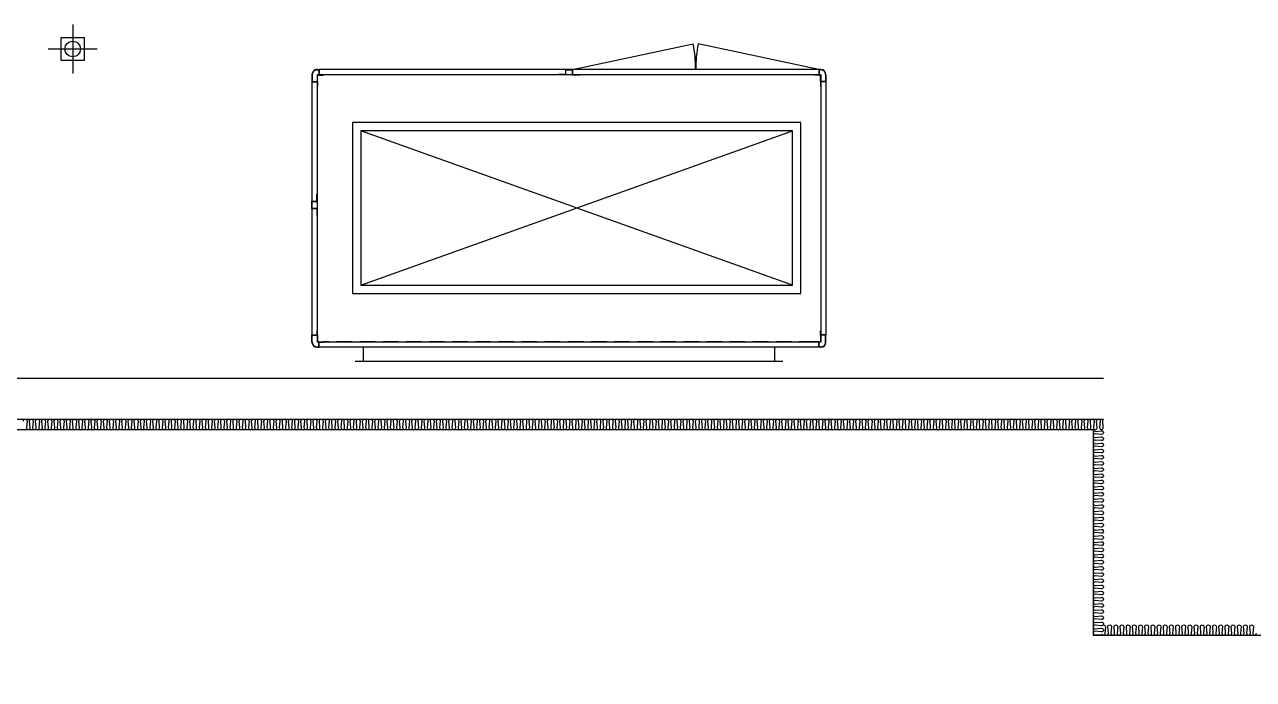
# Model space of a CAD drawing. Header units: millimetres. Extents: x -95754 to 177808, y 34455 to 150605.
# Drawn here: x 150506 to 156483, y 143240 to 146424 of the extents above; entities that cross this region are included whole.
import ezdxf

# ---------------------------------------------------------------- set-up
doc = ezdxf.new("R2010")
doc.units = ezdxf.units.MM
doc.header["$LTSCALE"] = 300
doc.linetypes.add('HIDDEN', pattern=[0.375, 0.25, -0.125])
for name, color, linetype in [('A-ETC-기계', 253, 'Continuous'), ('A-SYM', 7, 'Continuous'), ('A-WALL-D', 7, 'Continuous'), ('A-지붕바닥', 251, 'Continuous'), ('ISL', 251, 'Continuous'), ('우수계획', 7, 'Continuous')]:
    doc.layers.add(name, color=color, linetype=linetype)

# ---------------------------------------------------------------- blocks, each defined once
blk = doc.blocks.new('A$Cacae0627')
at = {"layer": '우수계획', "color": 1}
for p, q in [((0, 528), (0, -528)), ((-528, 0), (528, 0))]:
    blk.add_line(p, q, dxfattribs=at)
at = {"layer": '우수계획', "color": 6, "lineweight": -3}
blk.add_lwpolyline([(-250, 250), (250, 250), (250, -250), (-250, -250)], close=True, dxfattribs=at)
blk.add_circle((0, 0), 167, dxfattribs=at)
blk = doc.blocks.new('A$Cfdea7a82')
at = {"layer": 'A-SYM', "xscale": 0.2249999999999964, "yscale": 0.2249999999999964, "zscale": 0.2249999999999964}
blk.add_blockref('A$Cacae0627', (203.8, 118.8, 0), dxfattribs=at)
blk = doc.blocks.new('A$C7EEB4B3A')
at = {"color": 0, "linetype": 'HIDDEN'}
for p, q in [((36.2, 25), (0, 25)), ((0, 25), (0, 23.8)), ((36.2, 1.2), (36.2, 25)), ((36.2, 1.2), (68.8, 1.2)), ((68.8, 1.2), (68.8, 25)), ((68.8, 25), (105, 25)), ((105, 25), (105, 23.8))]:
    blk.add_line(p, q, dxfattribs=at)
at = {"color": 0}
for p, q in [((35, 23.8), (0, 23.8)), ((35, 0), (35, 23.8)), ((35, 0), (70, 0)), ((70, 0), (70, 23.8)), ((70, 23.8), (105, 23.8))]:
    blk.add_line(p, q, dxfattribs=at)
blk = doc.blocks.new('G$C2C1B598D')
at = {"color": 0}
for p, q in [((-1040, 70), (1040, 70)), ((-1000, 0), (-1000, 70)), ((1000, 70), (1000, 0)), ((-1225, 0), (-1215, 0)), ((-1215, 0), (-1215, -25)), ((-1215, 0), (1215, 0)), ((-1040, 0), (1040, 0)), ((1225, 0), (1215, 0)), ((1215, 0), (1215, -25)), ((-1250, -25), (-1250, -60)), ((-1215, -25), (-1195, -25)), ((1215, -25), (1195, -25)), ((1250, -25), (1250, -60)), ((-1250, -60), (-1225, -60)), ((-1250, -1290.1), (-1250, -60)), ((-1225, -60), (-1225, -80)), ((1250, -60), (1225, -60)), ((1225, -60), (1225, -80)), ((1250, -1290.1), (1250, -60)), ((-1127.5, -262.1), (-1127.5, -1092.1)), ((1052.5, -262.1), (-1127.5, -262.1)), ((1052.5, -1092.1), (1052.5, -262.1)), ((-1087.5, -302.1), (-1087.5, -1052.1)), ((-1087.5, -302.1), (1012.5, -1052.1)), ((1012.5, -302.1), (-1087.5, -1052.1)), ((1012.5, -302.1), (-1087.5, -302.1)), ((1012.5, -1052.1), (1012.5, -302.1)), ((-1087.5, -1052.1), (1012.5, -1052.1)), ((-1127.5, -1092.1), (1052.5, -1092.1)), ((-1250, -1325.1), (-1250, -1290.1)), ((-1250, -1290.1), (-1225, -1290.1)), ((-1225, -1290.1), (-1225, -1270.1)), ((1225, -1290.1), (1225, -1270.1)), ((1250, -1290.1), (1225, -1290.1)), ((1250, -1325.1), (1250, -1290.1)), ((-1225, -1350.1), (-1215, -1350.1)), ((-1215, -1350.1), (-1215, -1325.1)), ((-1215, -1325.1), (-1195, -1325.1)), ((-1215, -1350.1), (1215, -1350.1)), ((1215, -1325.1), (1195, -1325.1)), ((1215, -1350.1), (1215, -1325.1)), ((1225, -1350.1), (1215, -1350.1))]:
    blk.add_line(p, q, dxfattribs=at)
at = {"color": 0, "linetype": 'HIDDEN'}
for p, q in [((-1248.4, -25), (-1248.4, -58.4)), ((-1248.4, -58.4), (-1223.4, -58.4)), ((-1225, -1.6), (-1216.6, -1.6)), ((-1223.4, -58.4), (-1223.4, -80)), ((-1216.6, -1.6), (-1216.6, -26.6)), ((-1216.6, -26.6), (-1195, -26.6)), ((-1195, -26.6), (-1195, -25)), ((-1195, -26.6), (1195, -26.6)), ((1195, -26.6), (1195, -25)), ((1216.6, -26.6), (1195, -26.6)), ((1225, -1.6), (1216.6, -1.6)), ((1216.6, -1.6), (1216.6, -26.6)), ((1248.4, -58.4), (1223.4, -58.4)), ((1223.4, -58.4), (1223.4, -80)), ((1248.4, -25), (1248.4, -58.4)), ((-1223.4, -80), (-1225, -80)), ((1223.4, -80), (1225, -80)), ((-1248.4, -1325.1), (-1248.4, -1291.7)), ((-1248.4, -1291.7), (-1223.4, -1291.7)), ((-1223.4, -1270.1), (-1225, -1270.1)), ((-1223.4, -1291.7), (-1223.4, -1270.1)), ((1223.4, -1291.7), (1223.4, -1270.1)), ((1223.4, -1270.1), (1225, -1270.1)), ((1248.4, -1291.7), (1223.4, -1291.7)), ((1248.4, -1325.1), (1248.4, -1291.7)), ((-1225, -1348.5), (-1216.6, -1348.5)), ((-1216.6, -1348.5), (-1216.6, -1323.5)), ((-1216.6, -1323.5), (-1195, -1323.5)), ((-1195, -1323.5), (-1195, -1325.1)), ((1216.6, -1323.5), (1195, -1323.5)), ((1195, -1323.5), (1195, -1325.1)), ((1216.6, -1348.5), (1216.6, -1323.5)), ((1225, -1348.5), (1216.6, -1348.5))]:
    blk.add_line(p, q, dxfattribs=at)
at = {"color": 0, "linetype": 'Continuous'}
for p, q in [((-1225, -1325.1), (-1225, -25)), ((-1225, -25), (1225, -25)), ((1225, -1325.1), (1225, -25)), ((-1225, -1325.1), (1225, -1325.1)), ((-1215, -1350.1), (-628.6, -1475.3)), ((-17.5, -1350), (-603.9, -1475.2))]:
    blk.add_line(p, q, dxfattribs=at)
at = {"color": 0, "linetype": 'ByBlock'}
for p, q in [((-1223.4, -58.4), (-1223.4, -26.6)), ((-1216.6, -26.6), (-1223.4, -26.6)), ((1216.6, -26.6), (1223.4, -26.6)), ((1223.4, -58.4), (1223.4, -26.6)), ((-1223.4, -1291.7), (-1223.4, -1323.5)), ((1223.4, -1291.7), (1223.4, -1323.5)), ((-1216.6, -1323.5), (-1223.4, -1323.5)), ((1216.6, -1323.5), (1223.4, -1323.5))]:
    blk.add_line(p, q, dxfattribs=at)
at = {"color": 0}
for centre, start, end in [((-1225, -25), 90, 180), ((1225, -25), 0, 90), ((-1225, -1325.1), 180, 270), ((1225, -1325.1), 270, 0)]:
    blk.add_arc(centre, 25, start, end, dxfattribs=at)
at = {"color": 0, "linetype": 'HIDDEN'}
for centre, start, end in [((-1225, -25), 90, 180.00287), ((1225, -25), 359.99713, 90), ((-1225, -1325.1), 179.99713, 270), ((1225, -1325.1), 270, 0.00287)]:
    blk.add_arc(centre, 23.4, start, end, dxfattribs=at)
at = {"color": 0, "linetype": 'Continuous'}
for centre, start, end in [((-1258.2, -1350.1), 348.75274, 0.00458), ((25.7, -1350), 179.99542, 191.24726)]:
    blk.add_arc(centre, 641.9, start, end, dxfattribs=at)
at = {"color": 0, "xscale": -1, "rotation": 89.99999999999997}
blk.add_blockref('A$C7EEB4B3A', (1250, -639.9), dxfattribs=at)
at = {"color": 0, "xscale": -1}
blk.add_blockref('A$C7EEB4B3A', (52.5, -1350.1), dxfattribs=at)
blk = doc.blocks.new('4F_기계장비')
at = {"layer": 'A-ETC-기계', "rotation": 180}
blk.add_blockref('G$C2C1B598D', (60600, -3750), dxfattribs=at)

msp = doc.modelspace()

# ---------------------------------------------------------------- linework, layer by layer
at = {"layer": 'A-WALL-D'}
for p, q in [((146153.6, 144705), (155753.6, 144705)), ((146153.6, 144505), (155753.6, 144505))]:
    msp.add_line(p, q, dxfattribs=at)
at = {"layer": 'ISL', "elevation": 0}
for points in [[(150499.6, 144495, -1.108889), (150517.6, 144495), (150514.6, 144465, 0.44469), (150523.6, 144455, 0.44469), (150532.6, 144465), (150529.6, 144495, -1.108889), (150547.6, 144495), (150544.6, 144465, 0.44469), (150553.6, 144455, 0.44469), (150562.6, 144465), (150559.6, 144495, -1.108889), (150577.6, 144495), (150574.6, 144465, 0.44469), (150583.6, 144455, 0.44469), (150592.6, 144465), (150589.6, 144495, -1.108889), (150607.6, 144495), (150604.6, 144465, 0.44469), (150613.6, 144455, 0.44469), (150622.6, 144465), (150619.6, 144495, -1.108889), (150637.6, 144495), (150634.6, 144465, 0.44469), (150643.6, 144455, 0.44469), (150652.6, 144465), (150649.6, 144495, -1.108889), (150667.6, 144495), (150664.6, 144465, 0.44469), (150673.6, 144455, 0.44469), (150682.6, 144465), (150679.6, 144495, -1.108889), (150697.6, 144495), (150694.6, 144465, 0.44469), (150703.6, 144455, 0.44469), (150712.6, 144465), (150709.6, 144495, -1.108889), (150727.6, 144495), (150724.6, 144465, 0.44469), (150733.6, 144455, 0.44469), (150742.6, 144465), (150739.6, 144495, -1.108889), (150757.6, 144495), (150754.6, 144465, 0.44469), (150763.6, 144455, 0.44469), (150772.6, 144465), (150769.6, 144495, -1.108889), (150787.6, 144495), (150784.6, 144465, 0.44469), (150793.6, 144455, 0.44469), (150802.6, 144465), (150799.6, 144495, -1.108889), (150817.6, 144495), (150814.6, 144465, 0.44469), (150823.6, 144455, 0.44469), (150832.6, 144465), (150829.6, 144495, -1.108889), (150847.6, 144495), (150844.6, 144465, 0.44469), (150853.6, 144455, 0.44469), (150862.6, 144465), (150859.6, 144495, -1.108889), (150877.6, 144495), (150874.6, 144465, 0.44469), (150883.6, 144455, 0.44469), (150892.6, 144465), (150889.6, 144495, -1.108889), (150907.6, 144495), (150904.6, 144465, 0.44469), (150913.6, 144455, 0.44469), (150922.6, 144465), (150919.6, 144495, -1.108889), (150937.6, 144495), (150934.6, 144465, 0.44469), (150943.6, 144455, 0.44469), (150952.6, 144465), (150949.6, 144495, -1.108889), (150967.6, 144495), (150964.6, 144465, 0.44469), (150973.6, 144455, 0.44469), (150982.6, 144465), (150979.6, 144495, -1.108889), (150997.6, 144495), (150994.6, 144465, 0.44469), (151003.6, 144455, 0.44469), (151012.6, 144465), (151009.6, 144495, -1.108889), (151027.6, 144495), (151024.6, 144465, 0.44469), (151033.6, 144455, 0.44469), (151042.6, 144465), (151039.6, 144495, -1.108889), (151057.6, 144495), (151054.6, 144465, 0.44469), (151063.6, 144455, 0.44469), (151072.6, 144465), (151069.6, 144495, -1.108889), (151087.6, 144495), (151084.6, 144465, 0.44469), (151093.6, 144455, 0.44469), (151102.6, 144465), (151099.6, 144495, -1.108889), (151117.6, 144495), (151114.6, 144465, 0.44469), (151123.6, 144455, 0.44469), (151132.6, 144465), (151129.6, 144495, -1.108889), (151147.6, 144495), (151144.6, 144465, 0.44469), (151153.6, 144455, 0.44469), (151162.6, 144465), (151159.6, 144495, -1.108889), (151177.6, 144495), (151174.6, 144465, 0.44469), (151183.6, 144455, 0.44469), (151192.6, 144465), (151189.6, 144495, -1.108889), (151207.6, 144495), (151204.6, 144465, 0.44469), (151213.6, 144455, 0.44469), (151222.6, 144465), (151219.6, 144495, -1.108889), (151237.6, 144495), (151234.6, 144465, 0.44469), (151243.6, 144455, 0.44469), (151252.6, 144465), (151249.6, 144495, -1.108889), (151267.6, 144495), (151264.6, 144465, 0.44469), (151273.6, 144455, 0.44469), (151282.6, 144465), (151279.6, 144495, -1.108889), (151297.6, 144495), (151294.6, 144465, 0.44469), (151303.6, 144455, 0.44469), (151312.6, 144465), (151309.6, 144495, -1.108889), (151327.6, 144495), (151324.6, 144465, 0.44469), (151333.6, 144455, 0.44469), (151342.6, 144465), (151339.6, 144495, -1.108889), (151357.6, 144495), (151354.6, 144465, 0.44469), (151363.6, 144455, 0.44469), (151372.6, 144465), (151369.6, 144495, -1.108889), (151387.6, 144495), (151384.6, 144465, 0.44469), (151393.6, 144455, 0.44469), (151402.6, 144465), (151399.6, 144495, -1.108889), (151417.6, 144495), (151414.6, 144465, 0.44469), (151423.6, 144455, 0.44469), (151432.6, 144465), (151429.6, 144495, -1.108889), (151447.6, 144495), (151444.6, 144465, 0.44469), (151453.6, 144455, 0.44469), (151462.6, 144465), (151459.6, 144495, -1.108889), (151477.6, 144495), (151474.6, 144465, 0.44469), (151483.6, 144455, 0.44469), (151492.6, 144465), (151489.6, 144495, -1.108889), (151507.6, 144495), (151504.6, 144465, 0.44469), (151513.6, 144455, 0.44469), (151522.6, 144465), (151519.6, 144495, -1.108889), (151537.6, 144495), (151534.6, 144465, 0.44469), (151543.6, 144455, 0.44469), (151552.6, 144465), (151549.6, 144495, -1.108889), (151567.6, 144495), (151564.6, 144465, 0.44469), (151573.6, 144455, 0.44469), (151582.6, 144465), (151579.6, 144495, -1.108889), (151597.6, 144495), (151594.6, 144465, 0.44469), (151603.6, 144455, 0.44469), (151612.6, 144465), (151609.6, 144495, -1.108889), (151627.6, 144495), (151624.6, 144465, 0.44469), (151633.6, 144455, 0.44469), (151642.6, 144465), (151639.6, 144495, -1.108889), (151657.6, 144495), (151654.6, 144465, 0.44469), (151663.6, 144455, 0.44469), (151672.6, 144465), (151669.6, 144495, -1.108889), (151687.6, 144495), (151684.6, 144465, 0.44469), (151693.6, 144455, 0.44469), (151702.6, 144465), (151699.6, 144495, -1.108889), (151717.6, 144495), (151714.6, 144465, 0.44469), (151723.6, 144455, 0.44469), (151732.6, 144465), (151729.6, 144495, -1.108889), (151747.6, 144495), (151744.6, 144465, 0.44469), (151753.6, 144455, 0.44469), (151762.6, 144465), (151759.6, 144495, -1.108889), (151777.6, 144495), (151774.6, 144465, 0.44469), (151783.6, 144455, 0.44469), (151792.6, 144465), (151789.6, 144495, -1.108889), (151807.6, 144495), (151804.6, 144465, 0.44469), (151813.6, 144455, 0.44469), (151822.6, 144465), (151819.6, 144495, -1.108889), (151837.6, 144495), (151834.6, 144465, 0.44469), (151843.6, 144455, 0.44469), (151852.6, 144465), (151849.6, 144495, -1.108889), (151867.6, 144495), (151864.6, 144465, 0.44469), (151873.6, 144455, 0.44469), (151882.6, 144465), (151879.6, 144495, -1.108889), (151897.6, 144495), (151894.6, 144465, 0.44469), (151903.6, 144455, 0.44469), (151912.6, 144465), (151909.6, 144495, -1.108889), (151927.6, 144495), (151924.6, 144465, 0.44469), (151933.6, 144455, 0.44469), (151942.6, 144465), (151939.6, 144495, -1.108889), (151957.6, 144495), (151954.6, 144465, 0.44469), (151963.6, 144455, 0.44469), (151972.6, 144465), (151969.6, 144495, -1.108889), (151987.6, 144495), (151984.6, 144465, 0.44469), (151993.6, 144455, 0.44469), (152002.6, 144465), (151999.6, 144495, -1.108889), (152017.6, 144495), (152014.6, 144465, 0.44469), (152023.6, 144455, 0.44469), (152032.6, 144465), (152029.6, 144495, -1.108889), (152047.6, 144495), (152044.6, 144465, 0.44469), (152053.6, 144455, 0.44469), (152062.6, 144465), (152059.6, 144495, -1.108889), (152077.6, 144495), (152074.6, 144465, 0.44469), (152083.6, 144455, 0.44469), (152092.6, 144465), (152089.6, 144495, -1.108889), (152107.6, 144495), (152104.6, 144465, 0.44469), (152113.6, 144455, 0.44469), (152122.6, 144465), (152119.6, 144495, -1.108889), (152137.6, 144495), (152134.6, 144465, 0.44469), (152143.6, 144455, 0.44469), (152152.6, 144465), (152149.6, 144495, -1.108889), (152167.6, 144495), (152164.6, 144465, 0.44469), (152173.6, 144455, 0.44469), (152182.6, 144465), (152179.6, 144495, -1.108889), (152197.6, 144495), (152194.6, 144465, 0.44469), (152203.6, 144455, 0.44469), (152212.6, 144465), (152209.6, 144495, -1.108889), (152227.6, 144495), (152224.6, 144465, 0.44469), (152233.6, 144455, 0.44469), (152242.6, 144465), (152239.6, 144495, -1.108889), (152257.6, 144495), (152254.6, 144465, 0.44469), (152263.6, 144455, 0.44469), (152272.6, 144465), (152269.6, 144495, -1.108889), (152287.6, 144495), (152284.6, 144465, 0.44469), (152293.6, 144455, 0.44469), (152302.6, 144465), (152299.6, 144495, -1.108889), (152317.6, 144495), (152314.6, 144465, 0.44469), (152323.6, 144455, 0.44469), (152332.6, 144465), (152329.6, 144495, -1.108889), (152347.6, 144495), (152344.6, 144465, 0.44469), (152353.6, 144455, 0.44469), (152362.6, 144465), (152359.6, 144495, -1.108889), (152377.6, 144495), (152374.6, 144465, 0.44469), (152383.6, 144455, 0.44469), (152392.6, 144465), (152389.6, 144495, -1.108889), (152407.6, 144495), (152404.6, 144465, 0.44469), (152413.6, 144455, 0.44469), (152422.6, 144465), (152419.6, 144495, -1.108889), (152437.6, 144495), (152434.6, 144465, 0.44469), (152443.6, 144455, 0.44469), (152452.6, 144465), (152449.6, 144495, -1.108889), (152467.6, 144495), (152464.6, 144465, 0.44469), (152473.6, 144455, 0.44469), (152482.6, 144465), (152479.6, 144495, -1.108889), (152497.6, 144495), (152494.6, 144465, 0.44469), (152503.6, 144455, 0.44469), (152512.6, 144465), (152509.6, 144495, -1.108889), (152527.6, 144495), (152524.6, 144465, 0.44469), (152533.6, 144455, 0.44469), (152542.6, 144465), (152539.6, 144495, -1.108889), (152557.6, 144495), (152554.6, 144465, 0.44469), (152563.6, 144455, 0.44469), (152572.6, 144465), (152569.6, 144495, -1.108889), (152587.6, 144495), (152584.6, 144465, 0.44469), (152593.6, 144455, 0.44469), (152602.6, 144465), (152599.6, 144495, -1.108889), (152617.6, 144495), (152614.6, 144465, 0.44469), (152623.6, 144455, 0.44469), (152632.6, 144465), (152629.6, 144495, -1.108889), (152647.6, 144495), (152644.6, 144465, 0.44469), (152653.6, 144455, 0.44469), (152662.6, 144465), (152659.6, 144495, -1.108889), (152677.6, 144495), (152674.6, 144465, 0.44469), (152683.6, 144455, 0.44469), (152692.6, 144465), (152689.6, 144495, -1.108889), (152707.6, 144495), (152704.6, 144465, 0.44469), (152713.6, 144455, 0.44469), (152722.6, 144465), (152719.6, 144495, -1.108889), (152737.6, 144495), (152734.6, 144465, 0.44469), (152743.6, 144455, 0.44469), (152752.6, 144465), (152749.6, 144495, -1.108889), (152767.6, 144495), (152764.6, 144465, 0.44469), (152773.6, 144455, 0.44469), (152782.6, 144465), (152779.6, 144495, -1.108889), (152797.6, 144495), (152794.6, 144465, 0.44469), (152803.6, 144455, 0.44469), (152812.6, 144465), (152809.6, 144495, -1.108889), (152827.6, 144495), (152824.6, 144465, 0.44469), (152833.6, 144455, 0.44469), (152842.6, 144465), (152839.6, 144495, -1.108889), (152857.6, 144495), (152854.6, 144465, 0.44469), (152863.6, 144455, 0.44469), (152872.6, 144465), (152869.6, 144495, -1.108889), (152887.6, 144495), (152884.6, 144465, 0.44469), (152893.6, 144455, 0.44469), (152902.6, 144465), (152899.6, 144495, -1.108889), (152917.6, 144495), (152914.6, 144465, 0.44469), (152923.6, 144455, 0.44469), (152932.6, 144465), (152929.6, 144495, -1.108889), (152947.6, 144495), (152944.6, 144465, 0.44469), (152953.6, 144455, 0.44469), (152962.6, 144465), (152959.6, 144495, -1.108889), (152977.6, 144495), (152974.6, 144465, 0.44469), (152983.6, 144455, 0.44469), (152992.6, 144465), (152989.6, 144495, -1.108889), (153007.6, 144495), (153004.6, 144465, 0.44469), (153013.6, 144455, 0.44469), (153022.6, 144465), (153019.6, 144495, -1.108889), (153037.6, 144495), (153034.6, 144465, 0.44469), (153043.6, 144455, 0.44469), (153052.6, 144465), (153049.6, 144495, -1.108889), (153067.6, 144495), (153064.6, 144465, 0.44469), (153073.6, 144455, 0.44469), (153082.6, 144465), (153079.6, 144495, -1.108889), (153097.6, 144495), (153094.6, 144465, 0.44469), (153103.6, 144455, 0.44469), (153112.6, 144465), (153109.6, 144495, -1.108889), (153127.6, 144495), (153124.6, 144465, 0.44469), (153133.6, 144455, 0.44469), (153142.6, 144465), (153139.6, 144495, -1.108889), (153157.6, 144495), (153154.6, 144465, 0.44469), (153163.6, 144455, 0.44469), (153172.6, 144465), (153169.6, 144495, -1.108889), (153187.6, 144495), (153184.6, 144465, 0.44469), (153193.6, 144455, 0.44469), (153202.6, 144465), (153199.6, 144495, -1.108889), (153217.6, 144495), (153214.6, 144465, 0.44469), (153223.6, 144455, 0.44469), (153232.6, 144465), (153229.6, 144495, -1.108889), (153247.6, 144495), (153244.6, 144465, 0.44469), (153253.6, 144455, 0.44469), (153262.6, 144465), (153259.6, 144495, -1.108889), (153277.6, 144495), (153274.6, 144465, 0.44469), (153283.6, 144455, 0.44469), (153292.6, 144465), (153289.6, 144495, -1.108889), (153307.6, 144495), (153304.6, 144465, 0.44469), (153313.6, 144455, 0.44469), (153322.6, 144465), (153319.6, 144495, -1.108889), (153337.6, 144495), (153334.6, 144465, 0.44469), (153343.6, 144455, 0.44469), (153352.6, 144465), (153349.6, 144495, -1.108889), (153367.6, 144495), (153364.6, 144465, 0.44469), (153373.6, 144455, 0.44469), (153382.6, 144465), (153379.6, 144495, -1.108889), (153397.6, 144495), (153394.6, 144465, 0.44469), (153403.6, 144455, 0.44469), (153412.6, 144465), (153409.6, 144495, -1.108889), (153427.6, 144495), (153424.6, 144465, 0.44469), (153433.6, 144455, 0.44469), (153442.6, 144465), (153439.6, 144495, -1.108889), (153457.6, 144495), (153454.6, 144465, 0.44469), (153463.6, 144455, 0.44469), (153472.6, 144465), (153469.6, 144495, -1.108889), (153487.6, 144495), (153484.6, 144465, 0.44469), (153493.6, 144455, 0.44469), (153502.6, 144465), (153499.6, 144495, -1.108889), (153517.6, 144495), (153514.6, 144465, 0.44469), (153523.6, 144455, 0.44469), (153532.6, 144465), (153529.6, 144495, -1.108889), (153547.6, 144495), (153544.6, 144465, 0.44469), (153553.6, 144455, 0.44469), (153562.6, 144465), (153559.6, 144495, -1.108889), (153577.6, 144495), (153574.6, 144465, 0.44469), (153583.6, 144455, 0.44469), (153592.6, 144465), (153589.6, 144495, -1.108889), (153607.6, 144495), (153604.6, 144465, 0.44469), (153613.6, 144455, 0.44469), (153622.6, 144465), (153619.6, 144495, -1.108889), (153637.6, 144495), (153634.6, 144465, 0.44469), (153643.6, 144455, 0.44469), (153652.6, 144465), (153649.6, 144495, -1.108889), (153667.6, 144495), (153664.6, 144465, 0.44469), (153673.6, 144455, 0.44469), (153682.6, 144465), (153679.6, 144495, -1.108889), (153697.6, 144495), (153694.6, 144465, 0.44469), (153703.6, 144455, 0.44469), (153712.6, 144465), (153709.6, 144495, -1.108889), (153727.6, 144495), (153724.6, 144465, 0.44469), (153733.6, 144455, 0.44469), (153742.6, 144465), (153739.6, 144495, -1.108889), (153757.6, 144495), (153754.6, 144465, 0.44469), (153763.6, 144455, 0.44469), (153772.6, 144465), (153769.6, 144495, -1.108889), (153787.6, 144495), (153784.6, 144465, 0.44469), (153793.6, 144455, 0.44469), (153802.6, 144465), (153799.6, 144495, -1.108889), (153817.6, 144495), (153814.6, 144465, 0.44469), (153823.6, 144455, 0.44469), (153832.6, 144465), (153829.6, 144495, -1.108889), (153847.6, 144495), (153844.6, 144465, 0.44469), (153853.6, 144455, 0.44469), (153862.6, 144465), (153859.6, 144495, -1.108889), (153877.6, 144495), (153874.6, 144465, 0.44469), (153883.6, 144455, 0.44469), (153892.6, 144465), (153889.6, 144495, -1.108889), (153907.6, 144495), (153904.6, 144465, 0.44469), (153913.6, 144455, 0.44469), (153922.6, 144465), (153919.6, 144495, -1.108889), (153937.6, 144495), (153934.6, 144465, 0.44469), (153943.6, 144455, 0.44469), (153952.6, 144465), (153949.6, 144495, -1.108889), (153967.6, 144495), (153964.6, 144465, 0.44469), (153973.6, 144455, 0.44469), (153982.6, 144465), (153979.6, 144495, -1.108889), (153997.6, 144495), (153994.6, 144465, 0.44469), (154003.6, 144455, 0.44469), (154012.6, 144465), (154009.6, 144495, -1.108889), (154027.6, 144495), (154024.6, 144465, 0.44469), (154033.6, 144455, 0.44469), (154042.6, 144465), (154039.6, 144495, -1.108889), (154057.6, 144495), (154054.6, 144465, 0.44469), (154063.6, 144455, 0.44469), (154072.6, 144465), (154069.6, 144495, -1.108889), (154087.6, 144495), (154084.6, 144465, 0.44469), (154093.6, 144455, 0.44469), (154102.6, 144465), (154099.6, 144495, -1.108889), (154117.6, 144495), (154114.6, 144465, 0.44469), (154123.6, 144455, 0.44469), (154132.6, 144465), (154129.6, 144495, -1.108889), (154147.6, 144495), (154144.6, 144465, 0.44469), (154153.6, 144455, 0.44469), (154162.6, 144465), (154159.6, 144495, -1.108889), (154177.6, 144495), (154174.6, 144465, 0.44469), (154183.6, 144455, 0.44469), (154192.6, 144465), (154189.6, 144495, -1.108889), (154207.6, 144495), (154204.6, 144465, 0.44469), (154213.6, 144455, 0.44469), (154222.6, 144465), (154219.6, 144495, -1.108889), (154237.6, 144495), (154234.6, 144465, 0.44469), (154243.6, 144455, 0.44469), (154252.6, 144465), (154249.6, 144495, -1.108889), (154267.6, 144495), (154264.6, 144465, 0.44469), (154273.6, 144455, 0.44469), (154282.6, 144465), (154279.6, 144495, -1.108889), (154297.6, 144495), (154294.6, 144465, 0.44469), (154303.6, 144455, 0.44469), (154312.6, 144465), (154309.6, 144495, -1.108889), (154327.6, 144495), (154324.6, 144465, 0.44469), (154333.6, 144455, 0.44469), (154342.6, 144465), (154339.6, 144495, -1.108889), (154357.6, 144495), (154354.6, 144465, 0.44469), (154363.6, 144455, 0.44469), (154372.6, 144465), (154369.6, 144495, -1.108889), (154387.6, 144495), (154384.6, 144465, 0.44469), (154393.6, 144455, 0.44469), (154402.6, 144465), (154399.6, 144495, -1.108889), (154417.6, 144495), (154414.6, 144465, 0.44469), (154423.6, 144455, 0.44469), (154432.6, 144465), (154429.6, 144495, -1.108889), (154447.6, 144495), (154444.6, 144465, 0.44469), (154453.6, 144455, 0.44469), (154462.6, 144465), (154459.6, 144495, -1.108889), (154477.6, 144495), (154474.6, 144465, 0.44469), (154483.6, 144455, 0.44469), (154492.6, 144465), (154489.6, 144495, -1.108889), (154507.6, 144495), (154504.6, 144465, 0.44469), (154513.6, 144455, 0.44469), (154522.6, 144465), (154519.6, 144495, -1.108889), (154537.6, 144495), (154534.6, 144465, 0.44469), (154543.6, 144455, 0.44469), (154552.6, 144465), (154549.6, 144495, -1.108889), (154567.6, 144495), (154564.6, 144465, 0.44469), (154573.6, 144455, 0.44469), (154582.6, 144465), (154579.6, 144495, -1.108889), (154597.6, 144495), (154594.6, 144465, 0.44469), (154603.6, 144455, 0.44469), (154612.6, 144465), (154609.6, 144495, -1.108889), (154627.6, 144495), (154624.6, 144465, 0.44469), (154633.6, 144455, 0.44469), (154642.6, 144465), (154639.6, 144495, -1.108889), (154657.6, 144495), (154654.6, 144465, 0.44469), (154663.6, 144455, 0.44469), (154672.6, 144465), (154669.6, 144495, -1.108889), (154687.6, 144495), (154684.6, 144465, 0.44469), (154693.6, 144455, 0.44469), (154702.6, 144465), (154699.6, 144495, -1.108889), (154717.6, 144495), (154714.6, 144465, 0.44469), (154723.6, 144455, 0.44469), (154732.6, 144465), (154729.6, 144495, -1.108889), (154747.6, 144495), (154744.6, 144465, 0.44469), (154753.6, 144455, 0.44469), (154762.6, 144465), (154759.6, 144495, -1.108889), (154777.6, 144495), (154774.6, 144465, 0.44469), (154783.6, 144455, 0.44469), (154792.6, 144465), (154789.6, 144495, -1.108889), (154807.6, 144495), (154804.6, 144465, 0.44469), (154813.6, 144455, 0.44469), (154822.6, 144465), (154819.6, 144495, -1.108889), (154837.6, 144495), (154834.6, 144465, 0.44469), (154843.6, 144455, 0.44469), (154852.6, 144465), (154849.6, 144495, -1.108889), (154867.6, 144495), (154864.6, 144465, 0.44469), (154873.6, 144455, 0.44469), (154882.6, 144465), (154879.6, 144495, -1.108889), (154897.6, 144495), (154894.6, 144465, 0.44469), (154903.6, 144455, 0.44469), (154912.6, 144465), (154909.6, 144495, -1.108889), (154927.6, 144495), (154924.6, 144465, 0.44469), (154933.6, 144455, 0.44469), (154942.6, 144465), (154939.6, 144495, -1.108889), (154957.6, 144495), (154954.6, 144465, 0.44469), (154963.6, 144455, 0.44469), (154972.6, 144465), (154969.6, 144495, -1.108889), (154987.6, 144495), (154984.6, 144465, 0.44469), (154993.6, 144455, 0.44469), (155002.6, 144465), (154999.6, 144495, -1.108889), (155017.6, 144495), (155014.6, 144465, 0.44469), (155023.6, 144455, 0.44469), (155032.6, 144465), (155029.6, 144495, -1.108889), (155047.6, 144495), (155044.6, 144465, 0.44469), (155053.6, 144455, 0.44469), (155062.6, 144465), (155059.6, 144495, -1.108889), (155077.6, 144495), (155074.6, 144465, 0.44469), (155083.6, 144455, 0.44469), (155092.6, 144465), (155089.6, 144495, -1.108889), (155107.6, 144495), (155104.6, 144465, 0.44469), (155113.6, 144455, 0.44469), (155122.6, 144465), (155119.6, 144495, -1.108889), (155137.6, 144495), (155134.6, 144465, 0.44469), (155143.6, 144455, 0.44469), (155152.6, 144465), (155149.6, 144495, -1.108889), (155167.6, 144495), (155164.6, 144465, 0.44469), (155173.6, 144455, 0.44469), (155182.6, 144465), (155179.6, 144495, -1.108889), (155197.6, 144495), (155194.6, 144465, 0.44469), (155203.6, 144455, 0.44469), (155212.6, 144465), (155209.6, 144495, -1.108889), (155227.6, 144495), (155224.6, 144465, 0.44469), (155233.6, 144455, 0.44469), (155242.6, 144465), (155239.6, 144495, -1.108889), (155257.6, 144495), (155254.6, 144465, 0.44469), (155263.6, 144455, 0.44469), (155272.6, 144465), (155269.6, 144495, -1.108889), (155287.6, 144495), (155284.6, 144465, 0.44469), (155293.6, 144455, 0.44469), (155302.6, 144465), (155299.6, 144495, -1.108889), (155317.6, 144495), (155314.6, 144465, 0.44469), (155323.6, 144455, 0.44469), (155332.6, 144465), (155329.6, 144495, -1.108889), (155347.6, 144495), (155344.6, 144465, 0.44469), (155353.6, 144455, 0.44469), (155362.6, 144465), (155359.6, 144495, -1.108889), (155377.6, 144495), (155374.6, 144465, 0.44469), (155383.6, 144455, 0.44469), (155392.6, 144465), (155389.6, 144495, -1.108889), (155407.6, 144495), (155404.6, 144465, 0.44469), (155413.6, 144455, 0.44469), (155422.6, 144465), (155419.6, 144495, -1.108889), (155437.6, 144495), (155434.6, 144465, 0.44469), (155443.6, 144455, 0.44469), (155452.6, 144465), (155449.6, 144495, -1.108889), (155467.6, 144495), (155464.6, 144465, 0.44469), (155473.6, 144455, 0.44469), (155482.6, 144465), (155479.6, 144495, -1.108889), (155497.6, 144495), (155494.6, 144465, 0.44469), (155503.6, 144455, 0.44469), (155512.6, 144465), (155509.6, 144495, -1.108889), (155527.6, 144495), (155524.6, 144465, 0.44469), (155533.6, 144455, 0.44469), (155542.6, 144465), (155539.6, 144495, -1.108889), (155557.6, 144495), (155554.6, 144465, 0.44469), (155563.6, 144455, 0.44469), (155572.6, 144465), (155569.6, 144495, -1.108889), (155587.6, 144495), (155584.6, 144465, 0.44469), (155593.6, 144455, 0.44469), (155602.6, 144465), (155599.6, 144495, -1.108889), (155617.6, 144495), (155614.6, 144465, 0.44469), (155623.6, 144455, 0.44469), (155632.6, 144465), (155629.6, 144495, -1.108889), (155647.6, 144495), (155644.6, 144465, 0.44469), (155653.6, 144455, 0.44469), (155662.6, 144465), (155659.6, 144495, -1.108889), (155677.6, 144495), (155674.6, 144465, 0.44469), (155683.6, 144455, 0.44469), (155692.6, 144465), (155689.6, 144495, -1.108889), (155707.6, 144495), (155704.6, 144465, 0.44469), (155713.6, 144455, 0.44469), (155722.6, 144465), (155719.6, 144495, -1.108889), (155737.6, 144495), (155734.6, 144465, 0.44469), (155743.6, 144455, 0.44469), (155752.6, 144465), (155749.6, 144495, -0.278687), (155753.6, 144503.5, -0.278687)], [(155703.6, 144455, 0.44469), (155713.6, 144446), (155743.6, 144449, -1.108889), (155743.6, 144431), (155713.6, 144434, 0.44469), (155703.6, 144425, 0.44469), (155713.6, 144416), (155743.6, 144419, -1.108889), (155743.6, 144401), (155713.6, 144404, 0.44469), (155703.6, 144395, 0.44469), (155713.6, 144386), (155743.6, 144389, -1.108889), (155743.6, 144371), (155713.6, 144374, 0.44469), (155703.6, 144365, 0.44469), (155713.6, 144356), (155743.6, 144359, -1.108889), (155743.6, 144341), (155713.6, 144344, 0.44469), (155703.6, 144335, 0.44469), (155713.6, 144326), (155743.6, 144329, -1.108889), (155743.6, 144311), (155713.6, 144314, 0.44469), (155703.6, 144305, 0.44469), (155713.6, 144296), (155743.6, 144299, -1.108889), (155743.6, 144281), (155713.6, 144284, 0.44469), (155703.6, 144275, 0.44469), (155713.6, 144266), (155743.6, 144269, -1.108889), (155743.6, 144251), (155713.6, 144254, 0.44469), (155703.6, 144245, 0.44469), (155713.6, 144236), (155743.6, 144239, -1.108889), (155743.6, 144221), (155713.6, 144224, 0.44469), (155703.6, 144215, 0.44469), (155713.6, 144206), (155743.6, 144209, -1.108889), (155743.6, 144191), (155713.6, 144194, 0.44469), (155703.6, 144185, 0.44469), (155713.6, 144176), (155743.6, 144179, -1.108889), (155743.6, 144161), (155713.6, 144164, 0.44469), (155703.6, 144155, 0.44469), (155713.6, 144146), (155743.6, 144149, -1.108889), (155743.6, 144131), (155713.6, 144134, 0.44469), (155703.6, 144125, 0.44469), (155713.6, 144116), (155743.6, 144119, -1.108889), (155743.6, 144101), (155713.6, 144104, 0.44469), (155703.6, 144095, 0.44469), (155713.6, 144086), (155743.6, 144089, -1.108889), (155743.6, 144071), (155713.6, 144074, 0.44469), (155703.6, 144065, 0.44469), (155713.6, 144056), (155743.6, 144059, -1.108889), (155743.6, 144041), (155713.6, 144044, 0.44469), (155703.6, 144035, 0.44469), (155713.6, 144026), (155743.6, 144029, -1.108889), (155743.6, 144011), (155713.6, 144014, 0.44469), (155703.6, 144005, 0.44469), (155713.6, 143996), (155743.6, 143999, -1.108889), (155743.6, 143981), (155713.6, 143984, 0.44469), (155703.6, 143975, 0.44469), (155713.6, 143966), (155743.6, 143969, -1.108889), (155743.6, 143951), (155713.6, 143954, 0.44469), (155703.6, 143945, 0.44469), (155713.6, 143936), (155743.6, 143939, -1.108889), (155743.6, 143921), (155713.6, 143924, 0.44469), (155703.6, 143915, 0.44469), (155713.6, 143906), (155743.6, 143909, -1.108889), (155743.6, 143891), (155713.6, 143894, 0.44469), (155703.6, 143885, 0.44469), (155713.6, 143876), (155743.6, 143879, -1.108889), (155743.6, 143861), (155713.6, 143864, 0.44469), (155703.6, 143855, 0.44469), (155713.6, 143846), (155743.6, 143849, -1.108889), (155743.6, 143831), (155713.6, 143834, 0.44469), (155703.6, 143825, 0.44469), (155713.6, 143816), (155743.6, 143819, -1.108889), (155743.6, 143801), (155713.6, 143804, 0.44469), (155703.6, 143795, 0.44469), (155713.6, 143786), (155743.6, 143789, -1.108889), (155743.6, 143771), (155713.6, 143774, 0.44469), (155703.6, 143765, 0.44469), (155713.6, 143756), (155743.6, 143759, -1.108889), (155743.6, 143741), (155713.6, 143744, 0.44469), (155703.6, 143735, 0.44469), (155713.6, 143726), (155743.6, 143729, -1.108889), (155743.6, 143711), (155713.6, 143714, 0.44469), (155703.6, 143705, 0.44469), (155713.6, 143696), (155743.6, 143699, -1.108889), (155743.6, 143681), (155713.6, 143684, 0.44469), (155703.6, 143675, 0.44469), (155713.6, 143666), (155743.6, 143669, -1.108889), (155743.6, 143651), (155713.6, 143654, 0.44469), (155703.6, 143645, 0.44469), (155713.6, 143636), (155743.6, 143639, -1.108889), (155743.6, 143621), (155713.6, 143624, 0.44469), (155703.6, 143615, 0.44469), (155713.6, 143606), (155743.6, 143609, -1.108889), (155743.6, 143591), (155713.6, 143594, 0.44469), (155703.6, 143585, 0.44469), (155713.6, 143576), (155743.6, 143579, -1.108889), (155743.6, 143561), (155713.6, 143564, 0.44469), (155703.6, 143555, 0.44469), (155713.6, 143546), (155743.6, 143549, -1.108889), (155743.6, 143531), (155713.6, 143534, 0.44469), (155703.6, 143525, 0.44469), (155713.6, 143516), (155743.6, 143519, -1.108889), (155743.6, 143501), (155713.6, 143504, 0.44469), (155703.6, 143495, 0.44469), (155713.6, 143486), (155743.6, 143489, -1.108889), (155743.6, 143471), (155713.6, 143474, 0.44469), (155703.6, 143465, 0.44469), (155713.6, 143456), (155743.6, 143459, -0.278196), (155752, 143455, -0.278196)], [(155753.6, 143505, -0.44469), (155762.6, 143495), (155759.6, 143465, 1.108889), (155777.6, 143465), (155774.6, 143495, -0.44469), (155783.6, 143505, -0.44469), (155792.6, 143495), (155789.6, 143465, 1.108889), (155807.6, 143465), (155804.6, 143495, -0.44469), (155813.6, 143505, -0.44469), (155822.6, 143495), (155819.6, 143465, 1.108889), (155837.6, 143465), (155834.6, 143495, -0.44469), (155843.6, 143505, -0.44469), (155852.6, 143495), (155849.6, 143465, 1.108889), (155867.6, 143465), (155864.6, 143495, -0.44469), (155873.6, 143505, -0.44469), (155882.6, 143495), (155879.6, 143465, 1.108889), (155897.6, 143465), (155894.6, 143495, -0.44469), (155903.6, 143505, -0.44469), (155912.6, 143495), (155909.6, 143465, 1.108889), (155927.6, 143465), (155924.6, 143495, -0.44469), (155933.6, 143505, -0.44469), (155942.6, 143495), (155939.6, 143465, 1.108889), (155957.6, 143465), (155954.6, 143495, -0.44469), (155963.6, 143505, -0.44469), (155972.6, 143495), (155969.6, 143465, 1.108889), (155987.6, 143465), (155984.6, 143495, -0.44469), (155993.6, 143505, -0.44469), (156002.6, 143495), (155999.6, 143465, 1.108889), (156017.6, 143465), (156014.6, 143495, -0.44469), (156023.6, 143505, -0.44469), (156032.6, 143495), (156029.6, 143465, 1.108889), (156047.6, 143465), (156044.6, 143495, -0.44469), (156053.6, 143505, -0.44469), (156062.6, 143495), (156059.6, 143465, 1.108889), (156077.6, 143465), (156074.6, 143495, -0.44469), (156083.6, 143505, -0.44469), (156092.6, 143495), (156089.6, 143465, 1.108889), (156107.6, 143465), (156104.6, 143495, -0.44469), (156113.6, 143505, -0.44469), (156122.6, 143495), (156119.6, 143465, 1.108889), (156137.6, 143465), (156134.6, 143495, -0.44469), (156143.6, 143505, -0.44469), (156152.6, 143495), (156149.6, 143465, 1.108889), (156167.6, 143465), (156164.6, 143495, -0.44469), (156173.6, 143505, -0.44469), (156182.6, 143495), (156179.6, 143465, 1.108889), (156197.6, 143465), (156194.6, 143495, -0.44469), (156203.6, 143505, -0.44469), (156212.6, 143495), (156209.6, 143465, 1.108889), (156227.6, 143465), (156224.6, 143495, -0.44469), (156233.6, 143505, -0.44469), (156242.6, 143495), (156239.6, 143465, 1.108889), (156257.6, 143465), (156254.6, 143495, -0.44469), (156263.6, 143505, -0.44469), (156272.6, 143495), (156269.6, 143465, 1.108889), (156287.6, 143465), (156284.6, 143495, -0.44469), (156293.6, 143505, -0.44469), (156302.6, 143495), (156299.6, 143465, 1.108889), (156317.6, 143465), (156314.6, 143495, -0.44469), (156323.6, 143505, -0.44469), (156332.6, 143495), (156329.6, 143465, 1.108889), (156347.6, 143465), (156344.6, 143495, -0.44469), (156353.6, 143505, -0.44469), (156362.6, 143495), (156359.6, 143465, 1.108889), (156377.6, 143465), (156374.6, 143495, -0.44469), (156383.6, 143505, -0.44469), (156392.6, 143495), (156389.6, 143465, 1.108889), (156407.6, 143465), (156404.6, 143495, -0.44469), (156413.6, 143505, -0.44469), (156422.6, 143495), (156419.6, 143465, 1.108889), (156437.6, 143465), (156434.6, 143495, -0.44469), (156443.6, 143505, -0.44469), (156452.6, 143495), (156449.6, 143465, 1.108889), (156467.6, 143465), (156464.6, 143495, -0.44469), (156473.6, 143505, -0.44469), (156482.6, 143495), (156479.6, 143465, 1.108889), (156497.6, 143465)]]:
    msp.add_lwpolyline(points, format="xyb", dxfattribs=at)
msp.add_lwpolyline([(134903.6, 143240), (134903.6, 143455), (135403.6, 143455), (135403.6, 144455), (144903.6, 144455), (144903.6, 143455), (146203.6, 143455), (146203.6, 144455), (155703.6, 144455), (155703.6, 143455), (157003.6, 143455), (157003.6, 144455), (166503.6, 144455), (166503.6, 143455), (167503.6, 143455), (167503.6, 143240)], dxfattribs=at)

# ---------------------------------------------------------------- block references
at = {"layer": 'A-ETC-기계'}
msp.add_blockref('4F_기계장비', (92553.6, 148605), dxfattribs=at)
at = {"layer": 'A-지붕바닥'}
msp.add_blockref('A$Cfdea7a82', (150536, 146186.3, 0), dxfattribs=at)

doc.saveas('drawing.dxf')
